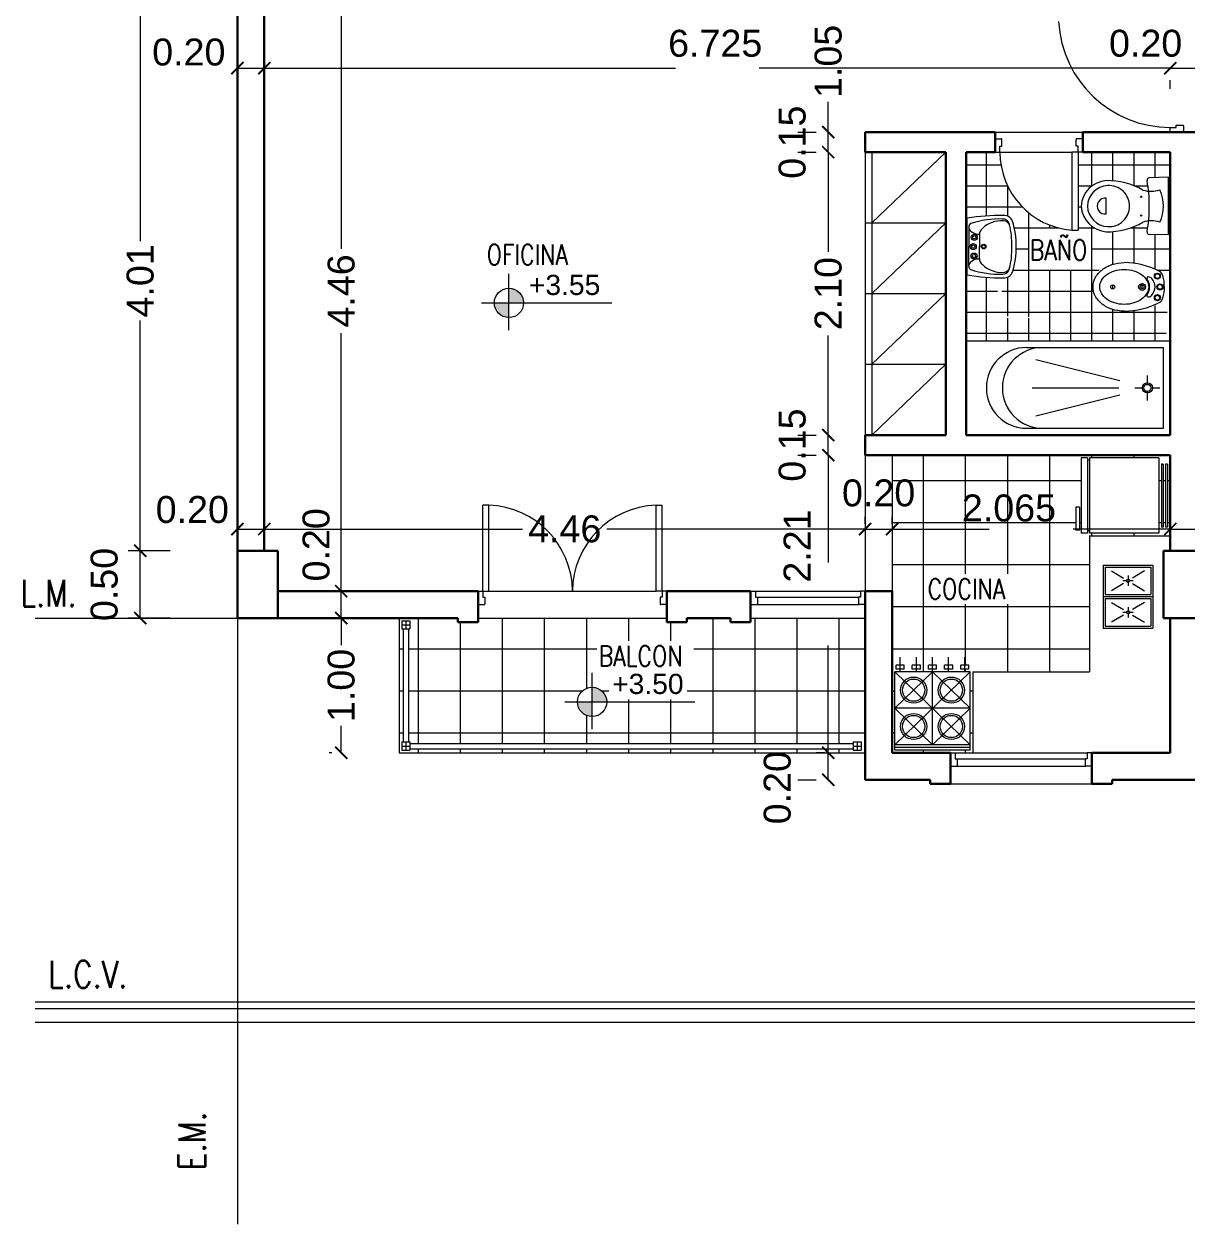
# Model space of a CAD drawing. Header units: millimetres. Extents: x 1578 to 2210, y 899 to 1032.
# Drawn here: x 1639.91 to 1648.54, y 983.07 to 991.98 of the extents above; entities that cross this region are included whole.
import ezdxf

# ---------------------------------------------------------------- set-up
doc = ezdxf.new("R2010")
doc.units = ezdxf.units.MM
doc.linetypes.add('DASHDOT2', pattern=[12.7, 6.35, -3.175, 0, -3.175])
for name, color, linetype, lineweight in [('CARPINTERIA', 7, 'Continuous', 18), ('COTAS', 7, 'Continuous', 15), ('EJES', 7, 'DASHDOT2', 13), ('ESTRUCTURA', 3, 'Continuous', 30), ('MUROS', 1, 'Continuous', 30), ('PISOS', 9, 'Continuous', 9), ('SANITARIOS', 7, 'Continuous', 20), ('TRAMAS', 7, 'Continuous', 15), ('UMBRALES', 7, 'Continuous', 18)]:
    doc.layers.add(name, color=color, linetype=linetype, lineweight=lineweight)
doc.styles.add('ROMANS', font='romans', dxfattribs={"height": 0.06})
doc.styles.add('STYLE1', font='ARIAL.TTF')

# ---------------------------------------------------------------- blocks, each defined once
blk = doc.blocks.new('_ARCHTICK')
at = {"color": 0, "linetype": 'ByBlock', "const_width": 0.15}
blk.add_lwpolyline([(-0.5, -0.5), (0.5, 0.5)], dxfattribs=at)

msp = doc.modelspace()

# ---------------------------------------------------------------- hatches: boundary and pattern name
at = {"layer": 'COTAS', "ltscale": 0.1}
h = msp.add_hatch(color=256, dxfattribs=at)
h.paths.add_polyline_path([(1643.5118, 989.9116), (1643.4031, 989.9116, 0.414214), (1643.5118, 989.8029)])
h.paths.add_polyline_path([(1643.5118, 990.0204), (1643.5118, 989.9116), (1643.6206, 989.9116, 0.414214)])
h = msp.add_hatch(color=256, dxfattribs=at)
h.paths.add_polyline_path([(1644.1291, 986.9481), (1644.0204, 986.9481, 0.414214), (1644.1291, 986.8393)])
h.paths.add_polyline_path([(1644.1291, 987.0568), (1644.1291, 986.9481), (1644.2379, 986.9481, 0.414214)])

# ---------------------------------------------------------------- linework, layer by layer
at = {"color": 0, "linetype": 'ByBlock', "const_width": 0.0135}
for points in [[(1641.5407, 991.7002), (1641.4507, 991.6102)], [(1641.6507, 991.6102), (1641.7407, 991.7002)], [(1641.7407, 991.7002), (1641.6507, 991.6102)], [(1648.3757, 991.6102), (1648.4657, 991.7002)], [(1648.4657, 991.7002), (1648.3757, 991.6102)], [(1645.927, 988.7355), (1645.837, 988.8255)], [(1641.5407, 988.2772), (1641.4507, 988.1872)], [(1641.6507, 988.1872), (1641.7407, 988.2772)], [(1646.4007, 988.2772), (1646.3107, 988.1872)], [(1648.3757, 988.1872), (1648.4657, 988.2772)], [(1648.4657, 988.2772), (1648.3757, 988.1872)], [(1642.3116, 987.7255), (1642.2216, 987.8155)], [(1642.2216, 987.6155), (1642.3116, 987.5255)], [(1645.927, 986.5255), (1645.837, 986.6155)], [(1645.837, 986.6155), (1645.927, 986.5255)], [(1645.837, 986.4155), (1645.927, 986.3255)]]:
    msp.add_lwpolyline(points, dxfattribs=at)
at = {"layer": 'CARPINTERIA'}
for p, q in [((1648.4207, 991.1805), (1648.4207, 991.2155)), ((1648.4207, 991.2155), (1648.4657, 991.2155)), ((1648.4207, 991.1805), (1648.5207, 991.1805)), ((1648.4657, 991.2155), (1648.4657, 991.2305)), ((1648.4657, 991.2305), (1648.5157, 991.2305)), ((1648.5207, 991.1805), (1648.5207, 991.2255)), ((1647.1211, 991.1305), (1647.1661, 991.1305)), ((1647.1211, 991.0305), (1647.1211, 991.1305)), ((1647.1711, 991.0755), (1647.1711, 991.1255)), ((1647.7211, 991.0755), (1647.7211, 991.1255)), ((1647.7711, 991.1305), (1647.7261, 991.1305)), ((1647.7711, 991.0305), (1647.7711, 991.1305)), ((1646.1557, 991.0305), (1646.1557, 988.9305)), ((1646.2057, 991.0305), (1646.2057, 988.9305)), ((1647.1211, 991.0305), (1647.1561, 991.0305)), ((1647.1561, 991.0305), (1647.1561, 991.0755)), ((1647.1561, 991.0755), (1647.1711, 991.0755)), ((1647.6911, 991.0305), (1647.6911, 990.4523)), ((1647.7361, 991.0305), (1647.6911, 991.0305)), ((1647.7361, 991.0755), (1647.7211, 991.0755)), ((1647.7361, 991.0305), (1647.7361, 991.0755)), ((1647.7361, 991.0305), (1647.7361, 990.4523)), ((1647.7711, 991.0305), (1647.7361, 991.0305)), ((1647.6911, 990.4523), (1647.7361, 990.4523)), ((1643.3182, 987.7705), (1643.3182, 988.4089)), ((1643.3632, 988.4089), (1643.3182, 988.4089)), ((1643.3632, 987.7705), (1643.3632, 988.4089)), ((1644.6032, 987.7705), (1644.6032, 988.4089)), ((1644.6032, 988.4089), (1644.6482, 988.4089)), ((1644.6482, 987.7705), (1644.6482, 988.4089)), ((1643.2832, 987.7705), (1643.3182, 987.7705)), ((1643.2832, 987.7705), (1643.2832, 987.6705)), ((1643.3182, 987.7705), (1643.3182, 987.7255)), ((1643.3182, 987.7705), (1643.3632, 987.7705)), ((1643.3182, 987.7255), (1643.3332, 987.7255)), ((1643.3332, 987.7255), (1643.3332, 987.6755)), ((1644.6482, 987.7705), (1644.6032, 987.7705)), ((1644.6332, 987.7255), (1644.6332, 987.6755)), ((1644.6482, 987.7255), (1644.6332, 987.7255)), ((1644.6832, 987.7705), (1644.6482, 987.7705)), ((1644.6482, 987.7705), (1644.6482, 987.7255)), ((1644.6832, 987.7705), (1644.6832, 987.6705)), ((1645.3057, 987.7705), (1645.3407, 987.7705)), ((1645.3057, 987.7705), (1645.3057, 987.6705)), ((1645.3407, 987.7705), (1645.3407, 987.7255)), ((1645.3407, 987.7705), (1646.1207, 987.7705)), ((1645.3407, 987.7255), (1645.3557, 987.7255)), ((1645.3557, 987.7255), (1645.3557, 987.6755)), ((1645.3557, 987.7255), (1646.1057, 987.7255)), ((1646.1057, 987.7255), (1646.1057, 987.6755)), ((1646.1207, 987.7255), (1646.1057, 987.7255)), ((1646.1557, 987.7705), (1646.1207, 987.7705)), ((1646.1207, 987.7705), (1646.1207, 987.7255)), ((1646.1557, 987.7705), (1646.1557, 987.6705)), ((1643.2832, 987.6705), (1643.3282, 987.6705)), ((1644.6832, 987.6705), (1644.6382, 987.6705)), ((1645.3057, 987.6705), (1645.3507, 987.6705)), ((1645.3507, 987.6705), (1646.1107, 987.6705)), ((1646.1557, 987.6705), (1646.1107, 987.6705)), ((1646.7882, 986.5705), (1646.7882, 986.4705)), ((1646.7882, 986.5705), (1646.8232, 986.5705)), ((1646.8232, 986.5705), (1647.8032, 986.5705)), ((1646.8232, 986.5705), (1646.8232, 986.5255)), ((1647.8032, 986.5705), (1647.8032, 986.5255)), ((1647.8382, 986.5705), (1647.8032, 986.5705)), ((1647.8382, 986.5705), (1647.8382, 986.4705)), ((1646.7882, 986.4705), (1646.8332, 986.4705)), ((1646.8232, 986.5255), (1646.8382, 986.5255)), ((1646.8332, 986.4705), (1647.7932, 986.4705)), ((1646.8382, 986.5255), (1647.7882, 986.5255)), ((1646.8382, 986.5255), (1646.8382, 986.4755)), ((1647.7882, 986.5255), (1647.7882, 986.4755)), ((1647.8032, 986.5255), (1647.7882, 986.5255)), ((1647.8382, 986.4705), (1647.7932, 986.4705))]:
    msp.add_line(p, q, dxfattribs=at)
at = {"layer": 'CARPINTERIA', "ltscale": 0.1}
for p, q in [((1646.2057, 990.5055), (1646.7557, 991.0305)), ((1646.1557, 990.5055), (1646.7557, 990.5055)), ((1646.2057, 989.9805), (1646.7557, 990.5055)), ((1646.1557, 989.9805), (1646.7557, 989.9805)), ((1646.2057, 989.4555), (1646.7557, 989.9805)), ((1646.1557, 989.4555), (1646.7557, 989.4555)), ((1646.2057, 988.9305), (1646.7557, 989.4555))]:
    msp.add_line(p, q, dxfattribs=at)
at = {"layer": 'CARPINTERIA'}
for centre, radius, start, end in [((1648.4207, 992.0455), 0.83, 183.10792, 270), ((1648.5157, 991.2255), 0.005, 0, 90), ((1647.1661, 991.1255), 0.005, 0, 90), ((1647.7261, 991.1255), 0.005, 90, 180), ((1647.7361, 991.0305), 0.58, 180, 265.55017), ((1643.3407, 987.7668), 0.6425, 0.33579, 87.99316), ((1644.6257, 987.7668), 0.6425, 92.00684, 179.66421), ((1643.3282, 987.6755), 0.005, 270, 0), ((1644.6382, 987.6755), 0.005, 180, 270), ((1645.3507, 987.6755), 0.005, 270, 0), ((1646.1107, 987.6755), 0.005, 180, 270), ((1646.8332, 986.4755), 0.005, 270, 0), ((1647.7932, 986.4755), 0.005, 180, 270)]:
    msp.add_arc(centre, radius, start, end, dxfattribs=at)
at = {"layer": 'COTAS', "ltscale": 0.05}
for p, q in [((1642.2666, 992.2305), (1642.2666, 990.3143)), ((1640.775, 992.0805), (1640.775, 990.37)), ((1641.4957, 991.6552), (1641.6957, 991.6552)), ((1641.6957, 991.6552), (1644.7479, 991.6552)), ((1648.4207, 991.6552), (1645.3685, 991.6552)), ((1648.4207, 991.6552), (1648.6207, 991.6552)), ((1641.4957, 991.5805), (1641.4957, 991.5652)), ((1641.6957, 991.5805), (1641.6957, 991.5652)), ((1641.6957, 991.5805), (1641.6957, 991.5652)), ((1648.4207, 991.5005), (1648.4207, 991.5652)), ((1648.4207, 991.5005), (1648.4207, 991.5652)), ((1645.882, 991.1805), (1645.882, 991.4044)), ((1645.6557, 991.1805), (1645.792, 991.1805)), ((1645.6557, 991.1805), (1645.792, 991.1805)), ((1645.882, 991.0305), (1645.882, 991.1805)), ((1645.6557, 991.0305), (1645.792, 991.0305)), ((1645.6557, 991.0305), (1645.792, 991.0305)), ((1645.882, 991.0305), (1645.882, 990.2917)), ((1640.775, 988.0705), (1640.775, 989.7811)), ((1642.2666, 987.7705), (1642.2666, 989.6868)), ((1645.882, 988.9305), (1645.882, 989.6694)), ((1645.6557, 988.9305), (1645.792, 988.9305)), ((1645.6557, 988.9305), (1645.792, 988.9305)), ((1645.882, 988.7805), (1645.882, 988.9305)), ((1645.6557, 988.7805), (1645.792, 988.7805)), ((1645.6557, 988.7805), (1645.792, 988.7805)), ((1645.882, 988.7805), (1645.882, 987.9829)), ((1641.4957, 988.5705), (1641.4957, 988.3222)), ((1641.6957, 988.5705), (1641.6957, 988.3222)), ((1641.6957, 988.5705), (1641.6957, 988.3222)), ((1646.1557, 988.2705), (1646.1557, 988.3222)), ((1646.1557, 988.2705), (1646.1557, 988.3222)), ((1646.3557, 988.2705), (1646.3557, 988.3222)), ((1646.3557, 988.2705), (1646.3557, 988.3222)), ((1641.4957, 988.2322), (1641.6957, 988.2322)), ((1641.6957, 988.2322), (1643.612, 988.2322)), ((1646.1557, 988.2322), (1644.2394, 988.2322)), ((1646.1557, 988.2322), (1646.3557, 988.2322)), ((1646.3557, 988.2322), (1647.0767, 988.2322)), ((1648.4207, 988.2322), (1647.6997, 988.2322)), ((1648.4207, 988.2805), (1648.4207, 988.1422)), ((1648.4207, 988.2805), (1648.4207, 988.1422)), ((1648.4207, 988.2322), (1648.6207, 988.2322)), ((1640.9957, 988.0705), (1640.685, 988.0705)), ((1640.9957, 988.0705), (1640.685, 988.0705)), ((1640.775, 987.5705), (1640.775, 988.0705)), ((1642.2666, 987.5705), (1642.2666, 987.7705)), ((1642.2957, 987.7705), (1642.3566, 987.7705)), ((1642.2957, 987.7705), (1642.3566, 987.7705)), ((1640.9957, 987.5705), (1640.685, 987.5705)), ((1642.1957, 987.5705), (1642.1766, 987.5705)), ((1642.1957, 987.5705), (1642.1766, 987.5705)), ((1642.2666, 987.5705), (1642.2666, 987.3705)), ((1645.882, 986.5705), (1645.882, 987.3682)), ((1642.2666, 986.5705), (1642.2666, 986.7705)), ((1642.1957, 986.5705), (1642.1766, 986.5705)), ((1645.8557, 986.5705), (1645.792, 986.5705)), ((1645.8557, 986.5705), (1645.792, 986.5705)), ((1645.882, 986.3705), (1645.882, 986.5705)), ((1645.6557, 986.3705), (1645.792, 986.3705))]:
    msp.add_line(p, q, dxfattribs=at)
at = {"layer": 'COTAS', "ltscale": 0.1}
for p, q in [((1643.5118, 989.7081), (1643.5118, 990.1275)), ((1643.3086, 989.9116), (1644.2748, 989.9116)), ((1644.1291, 986.7446), (1644.1291, 987.164)), ((1643.9259, 986.9481), (1644.8921, 986.9481))]:
    msp.add_line(p, q, dxfattribs=at)
for centre in [(1643.5118, 989.9116), (1644.1291, 986.9481)]:
    msp.add_circle(centre, 0.1087, dxfattribs=at)
at = {"layer": 'EJES'}
msp.add_line((1641.4957, 987.5705), (1641.4957, 983.0705), dxfattribs=at)
at = {"layer": 'ESTRUCTURA', "ltscale": 0.05}
for p, q in [((1641.4957, 988.0705), (1641.7957, 988.0705)), ((1641.4957, 987.5705), (1641.4957, 988.0705)), ((1641.7957, 988.0705), (1641.7957, 987.5705)), ((1648.3707, 988.0705), (1648.6707, 988.0705)), ((1648.3707, 987.5705), (1648.3707, 988.0705)), ((1641.7957, 987.5705), (1641.4957, 987.5705)), ((1648.6707, 987.5705), (1648.3707, 987.5705))]:
    msp.add_line(p, q, dxfattribs=at)
at = {"layer": 'MUROS'}
for p, q in [((1641.4957, 992.0805), (1641.4957, 988.0705)), ((1641.6957, 992.0805), (1641.6957, 988.0705)), ((1646.1557, 991.1805), (1647.1211, 991.1805)), ((1646.1557, 991.1805), (1646.1557, 991.0305)), ((1647.1211, 991.0305), (1647.1211, 991.1805)), ((1647.7711, 991.1805), (1650.8857, 991.1805)), ((1647.7711, 991.0305), (1647.7711, 991.1805)), ((1646.1557, 991.0305), (1646.7557, 991.0305)), ((1646.7557, 991.0305), (1646.7557, 988.9305)), ((1646.9057, 991.0305), (1646.9057, 988.9305)), ((1646.9057, 991.0305), (1647.1211, 991.0305)), ((1647.7711, 991.0305), (1648.4207, 991.0305)), ((1648.4207, 991.0305), (1648.4207, 988.9305)), ((1646.1557, 988.9305), (1646.1557, 988.7805)), ((1646.1557, 988.9305), (1646.7557, 988.9305)), ((1646.9057, 988.9305), (1648.4207, 988.9305)), ((1646.1557, 988.7805), (1648.4207, 988.7805)), ((1648.4207, 988.7805), (1648.4207, 988.0705)), ((1641.7957, 987.7705), (1643.2832, 987.7705)), ((1643.2832, 987.7705), (1643.2832, 987.5405)), ((1644.6832, 987.7705), (1644.6832, 987.5405)), ((1644.6832, 987.7705), (1645.3057, 987.7705)), ((1645.3057, 987.7705), (1645.3057, 987.5405)), ((1646.1557, 987.7705), (1646.1557, 986.3705)), ((1646.1557, 987.7705), (1646.3557, 987.7705)), ((1646.3557, 987.7705), (1646.3557, 986.5705)), ((1641.7957, 987.5705), (1643.1332, 987.5705)), ((1643.1332, 987.5705), (1643.1332, 987.5405)), ((1643.1332, 987.5405), (1643.2832, 987.5405)), ((1644.6832, 987.5405), (1644.8332, 987.5405)), ((1644.8332, 987.5705), (1644.8332, 987.5405)), ((1644.8332, 987.5705), (1645.1557, 987.5705)), ((1645.1557, 987.5705), (1645.1557, 987.5405)), ((1645.1557, 987.5405), (1645.3057, 987.5405)), ((1648.4207, 987.5705), (1648.4207, 986.5705)), ((1646.3557, 986.5705), (1646.7882, 986.5705)), ((1646.7882, 986.5705), (1646.7882, 986.3405)), ((1647.8382, 986.5705), (1648.4207, 986.5705)), ((1647.8382, 986.5705), (1647.8382, 986.3405)), ((1646.1557, 986.3705), (1646.6382, 986.3705)), ((1646.6382, 986.3705), (1646.6382, 986.3405)), ((1647.9882, 986.3705), (1649.0532, 986.3705)), ((1647.9882, 986.3705), (1647.9882, 986.3405)), ((1646.6382, 986.3405), (1646.7882, 986.3405)), ((1647.8382, 986.3405), (1647.9882, 986.3405))]:
    msp.add_line(p, q, dxfattribs=at)
at = {"layer": 'PISOS', "ltscale": 0.05}
for p, q in [((1647.0578, 990.5578), (1647.0578, 991.0305)), ((1647.839, 990.7802), (1647.839, 991.0305)), ((1647.9953, 990.8181), (1647.9953, 991.0305)), ((1648.1515, 990.7814), (1648.1515, 991.0305)), ((1648.3078, 990.8418), (1648.3078, 991.0305)), ((1646.9057, 990.9371), (1647.1637, 990.9371)), ((1647.7361, 990.9371), (1648.4207, 990.9371)), ((1646.9057, 990.7808), (1647.2126, 990.7808)), ((1647.214, 990.5559), (1647.214, 990.778)), ((1647.7361, 990.7808), (1647.8398, 990.7808)), ((1648.153, 990.7808), (1648.2555, 990.7808)), ((1648.4082, 990.7808), (1648.4207, 990.7808)), ((1646.9057, 990.6246), (1647.3219, 990.6246)), ((1647.3703, 989.8091), (1647.3703, 990.5805)), ((1647.7361, 990.6246), (1647.759, 990.6246)), ((1648.4081, 990.6246), (1648.4207, 990.6246)), ((1646.9057, 990.4683), (1646.913, 990.4683)), ((1647.2639, 990.4683), (1647.5936, 990.4683)), ((1647.5265, 990.4683), (1647.5265, 990.4897)), ((1647.7361, 990.4683), (1647.8571, 990.4683)), ((1647.839, 989.6305), (1647.839, 990.4806)), ((1648.124, 990.4683), (1648.2536, 990.4683)), ((1648.1515, 990.2067), (1648.1515, 990.4785)), ((1648.408, 990.4683), (1648.4207, 990.4683)), ((1647.9953, 990.1986), (1647.9953, 990.4415)), ((1648.3078, 990.1649), (1648.3078, 990.4193)), ((1646.9057, 990.3121), (1646.913, 990.3121)), ((1647.2766, 990.3121), (1647.3703, 990.3121)), ((1647.839, 990.3121), (1648.4207, 990.3121)), ((1647.9953, 990.1986), (1647.9953, 990.1986)), ((1646.9057, 990.1558), (1646.913, 990.1558)), ((1647.0578, 989.6305), (1647.0578, 990.1021)), ((1647.214, 989.8136), (1647.214, 990.104)), ((1647.255, 990.1558), (1647.8933, 990.1558)), ((1647.5265, 989.8003), (1647.5265, 990.1558)), ((1647.6828, 989.6305), (1647.6828, 990.1558)), ((1648.3216, 990.1558), (1648.4207, 990.1558)), ((1647.9953, 990.0157), (1647.9953, 990.0454)), ((1646.9057, 989.9996), (1647.137, 989.9996)), ((1647.1699, 989.9996), (1647.8452, 989.9996)), ((1646.9057, 989.8433), (1647.137, 989.8433)), ((1647.1324, 989.8433), (1648.3977, 989.8433)), ((1647.9953, 989.6305), (1647.9953, 989.8625)), ((1647.9953, 989.8625), (1647.9953, 989.8625)), ((1648.1515, 989.6305), (1648.1515, 989.8513)), ((1648.3078, 989.6305), (1648.3078, 989.8911)), ((1647.214, 989.6305), (1647.214, 989.7972)), ((1647.3703, 989.6305), (1647.3703, 989.7972)), ((1647.5265, 989.6305), (1647.5265, 989.7972)), ((1646.9057, 989.6871), (1648.3914, 989.6871)), ((1646.589, 987.1705), (1646.589, 988.7805)), ((1646.9015, 987.8986), (1646.9015, 988.7805)), ((1647.214, 987.8986), (1647.214, 988.7805)), ((1647.5265, 987.1705), (1647.5265, 988.7805)), ((1647.839, 988.7605), (1647.839, 988.7805)), ((1648.1515, 988.7605), (1648.1515, 988.7805)), ((1646.3557, 988.5933), (1647.7598, 988.5933)), ((1648.3351, 988.5933), (1648.3546, 988.5933)), ((1648.3692, 988.5933), (1648.3863, 988.5933)), ((1648.4009, 988.5933), (1648.4207, 988.5933)), ((1646.3557, 988.2808), (1647.7208, 988.2808)), ((1647.7476, 988.2808), (1647.7598, 988.2808)), ((1648.3351, 988.2808), (1648.3546, 988.2808)), ((1648.3692, 988.2808), (1648.3863, 988.2808)), ((1648.4009, 988.2808), (1648.4207, 988.2808)), ((1647.839, 988.1805), (1647.839, 988.2005)), ((1648.1515, 988.1805), (1648.1515, 988.2005)), ((1646.3557, 987.9683), (1647.8207, 987.9683)), ((1646.3557, 987.6558), (1647.8207, 987.6558)), ((1646.9015, 987.2205), (1646.9015, 987.6736)), ((1647.214, 987.1705), (1647.214, 987.6736)), ((1642.839, 986.6405), (1642.839, 987.5705)), ((1643.1515, 986.6405), (1643.1515, 987.5405)), ((1643.464, 986.6405), (1643.464, 987.5705)), ((1643.7765, 986.6405), (1643.7765, 987.5705)), ((1644.089, 987.0492), (1644.089, 987.5705)), ((1644.4015, 987.4016), (1644.4015, 987.5705)), ((1644.714, 987.4016), (1644.714, 987.5405)), ((1645.0265, 986.6405), (1645.0265, 987.5705)), ((1645.339, 986.6405), (1645.339, 987.5705)), ((1645.6515, 986.6405), (1645.6515, 987.5705)), ((1645.964, 986.6405), (1645.964, 987.5705)), ((1642.6957, 987.3433), (1642.7257, 987.3433)), ((1642.7657, 987.3433), (1644.1629, 987.3433)), ((1644.8836, 987.3433), (1646.1557, 987.3433)), ((1646.3557, 987.3433), (1647.8207, 987.3433)), ((1646.9015, 987.1705), (1646.9015, 987.1905)), ((1642.6957, 987.0308), (1642.7257, 987.0308)), ((1642.7657, 987.0308), (1644.0586, 987.0308)), ((1644.1997, 987.0308), (1644.2519, 987.0308)), ((1644.8355, 987.0308), (1646.1557, 987.0308)), ((1646.3557, 987.0308), (1646.3757, 987.0308)), ((1646.9357, 987.0308), (1646.9557, 987.0308)), ((1644.4015, 986.6405), (1644.4015, 986.9667)), ((1644.714, 986.6405), (1644.714, 986.9667)), ((1644.089, 986.6405), (1644.089, 986.847)), ((1642.6957, 986.7183), (1642.7257, 986.7183)), ((1642.7657, 986.7183), (1646.1557, 986.7183)), ((1646.3557, 986.7183), (1646.3757, 986.7183)), ((1646.9357, 986.7183), (1646.9557, 986.7183)), ((1642.839, 986.5705), (1642.839, 986.6005)), ((1643.1515, 986.5705), (1643.1515, 986.6005)), ((1643.464, 986.5705), (1643.464, 986.6005)), ((1643.7765, 986.5705), (1643.7765, 986.6005)), ((1644.089, 986.5705), (1644.089, 986.6005)), ((1644.4015, 986.5705), (1644.4015, 986.6005)), ((1644.714, 986.5705), (1644.714, 986.6005)), ((1645.0265, 986.5705), (1645.0265, 986.6005)), ((1645.339, 986.5705), (1645.339, 986.6005)), ((1645.6515, 986.5705), (1645.6515, 986.6005)), ((1645.964, 986.5705), (1645.964, 986.6005)), ((1646.589, 986.5705), (1646.589, 986.5905)), ((1646.9015, 986.5705), (1646.9015, 986.5905))]:
    msp.add_line(p, q, dxfattribs=at)
at = {"layer": 'SANITARIOS'}
for p, q in [((1648.4082, 990.8446), (1648.2651, 990.8405)), ((1648.408, 990.4165), (1648.4082, 990.8446)), ((1647.9461, 990.5723), (1647.9461, 990.6891)), ((1646.913, 990.1199), (1646.913, 990.5399)), ((1646.9254, 990.475), (1646.9254, 990.33)), ((1647.004, 990.4177), (1647.0042, 990.3299)), ((1648.408, 990.4165), (1648.2651, 990.4205)), ((1646.9254, 990.1849), (1646.9254, 990.3298)), ((1647.004, 990.2422), (1647.0042, 990.3299)), ((1648.2116, 990.013), (1648.2116, 990.0499)), ((1646.9057, 989.6305), (1648.4207, 989.6305)), ((1647.3557, 989.5805), (1648.3707, 989.5805)), ((1647.8061, 988.7605), (1647.7598, 988.7605)), ((1647.7598, 988.7605), (1647.7598, 988.2005)), ((1647.8061, 988.7605), (1647.8061, 988.2005)), ((1648.3351, 988.7605), (1647.8207, 988.7605)), ((1647.8207, 988.7605), (1647.8207, 988.2005)), ((1648.3351, 988.7605), (1648.3351, 988.2005)), ((1647.8207, 988.7435), (1647.8061, 988.7435)), ((1648.3692, 988.7137), (1648.3546, 988.7137)), ((1648.3546, 988.7137), (1648.3546, 988.2464)), ((1648.3692, 988.7137), (1648.3692, 988.2464)), ((1648.4009, 988.7137), (1648.3863, 988.7137)), ((1648.3863, 988.7137), (1648.3863, 988.2464)), ((1648.4009, 988.7137), (1648.4009, 988.2464)), ((1647.7476, 988.3939), (1647.7208, 988.3939)), ((1647.7208, 988.3939), (1647.7208, 988.223)), ((1647.7476, 988.3939), (1647.7476, 988.223)), ((1648.3692, 988.2464), (1648.3546, 988.2464)), ((1648.4009, 988.2464), (1648.3863, 988.2464)), ((1647.7476, 988.223), (1647.7208, 988.223)), ((1647.8061, 988.2005), (1647.7598, 988.2005)), ((1647.8207, 988.2176), (1647.8061, 988.2176)), ((1648.3351, 988.2005), (1647.8207, 988.2005)), ((1647.8207, 988.1805), (1648.4207, 988.1805)), ((1647.8207, 988.1805), (1647.8207, 987.1705)), ((1647.9231, 987.9649), (1647.9231, 987.4962)), ((1648.2912, 987.9649), (1648.2912, 987.4962)), ((1642.7157, 987.5505), (1642.7757, 987.5505)), ((1642.7157, 987.5505), (1642.7157, 987.4905)), ((1642.7157, 987.5205), (1642.7757, 987.5205)), ((1642.7457, 987.5505), (1642.7457, 987.4905)), ((1642.7757, 987.5505), (1642.7757, 987.4905)), ((1642.7157, 987.4905), (1642.7757, 987.4905)), ((1642.7257, 987.4905), (1642.7257, 986.6505)), ((1642.7657, 987.4905), (1642.7657, 986.6505)), ((1646.9357, 987.1705), (1646.3757, 987.1705)), ((1646.3757, 986.5905), (1646.3757, 987.1705)), ((1646.4457, 987.2205), (1646.3857, 987.2205)), ((1646.3857, 987.1905), (1646.3857, 987.2205)), ((1646.4457, 987.1905), (1646.3857, 987.1905)), ((1646.4457, 987.1905), (1646.4457, 987.2205)), ((1646.5657, 987.2205), (1646.5057, 987.2205)), ((1646.5057, 987.1905), (1646.5057, 987.2205)), ((1646.5657, 987.1905), (1646.5057, 987.1905)), ((1646.5657, 987.1905), (1646.5657, 987.2205)), ((1646.6257, 987.1905), (1646.6257, 987.2205)), ((1646.6857, 987.2205), (1646.6257, 987.2205)), ((1646.6857, 987.1905), (1646.6257, 987.1905)), ((1646.6857, 987.1905), (1646.6857, 987.2205)), ((1646.7457, 987.1905), (1646.7457, 987.2205)), ((1646.8057, 987.2205), (1646.7457, 987.2205)), ((1646.8057, 987.1905), (1646.7457, 987.1905)), ((1646.8057, 987.1905), (1646.8057, 987.2205)), ((1646.9257, 987.2205), (1646.8657, 987.2205)), ((1646.8657, 987.1905), (1646.8657, 987.2205)), ((1646.9257, 987.1905), (1646.8657, 987.1905)), ((1646.9257, 987.1905), (1646.9257, 987.2205)), ((1646.9357, 986.5905), (1646.9357, 987.1705)), ((1646.9557, 987.1705), (1646.9557, 986.5705)), ((1646.9557, 987.1705), (1647.8207, 987.1705)), ((1642.7157, 986.6505), (1642.7157, 986.5905)), ((1642.7157, 986.6505), (1642.7757, 986.6505)), ((1642.7457, 986.6505), (1642.7457, 986.5905)), ((1642.7757, 986.6505), (1642.7757, 986.5905)), ((1642.7757, 986.6405), (1646.0657, 986.6405)), ((1646.0657, 986.6505), (1646.0657, 986.5905)), ((1646.0657, 986.6505), (1646.1257, 986.6505)), ((1646.0957, 986.6505), (1646.0957, 986.5905)), ((1646.1257, 986.6505), (1646.1257, 986.5905)), ((1646.9357, 986.6305), (1646.3757, 986.6305)), ((1642.7157, 986.6205), (1642.7757, 986.6205)), ((1642.7157, 986.5905), (1642.7757, 986.5905)), ((1642.7757, 986.6005), (1646.0657, 986.6005)), ((1646.0657, 986.6205), (1646.1257, 986.6205)), ((1646.0657, 986.5905), (1646.1257, 986.5905)), ((1646.9357, 986.6105), (1646.3757, 986.6105)), ((1646.9357, 986.5905), (1646.3757, 986.5905))]:
    msp.add_line(p, q, dxfattribs=at)
at = {"layer": 'SANITARIOS', "ltscale": 0.1}
for p, q in [((1648.3707, 988.9805), (1648.3707, 989.5805)), ((1647.3557, 988.9805), (1648.3707, 988.9805)), ((1647.9231, 987.9649), (1648.2912, 987.9649)), ((1647.9231, 987.4962), (1648.2912, 987.4962))]:
    msp.add_line(p, q, dxfattribs=at)
at = {"layer": 'SANITARIOS'}
msp.add_lwpolyline([(1648.0786, 989.8505, -0.078096), (1647.9877, 989.8648, -0.087581), (1647.915, 989.9033, -0.105483), (1647.8639, 989.9641, -0.122922), (1647.8473, 990.0305, -0.122922), (1647.8639, 990.097, -0.105483), (1647.915, 990.1578, -0.087581), (1647.9877, 990.1963, -0.078096), (1648.0786, 990.2105, -0.078096)], format="xyb", dxfattribs=at)
msp.add_lwpolyline([(1648.0786, 989.9005, -0.072126), (1648.0067, 989.911, -0.083404), (1647.9501, 989.9386, -0.106649), (1647.9096, 989.9832, -0.131998), (1647.8969, 990.0305, -0.131998), (1647.9096, 990.0779, -0.106649), (1647.9501, 990.1225, -0.083404), (1648.0067, 990.1501, -0.072126), (1648.0786, 990.1605, -0.072126), (1648.1506, 990.1501, -0.083404), (1648.2072, 990.1225, -0.106649), (1648.2477, 990.0779, -0.131998), (1648.2604, 990.0305, -0.131998), (1648.2477, 989.9832, -0.106649), (1648.2072, 989.9386, -0.083404), (1648.1506, 989.911, -0.072126)], format="xyb", close=True, dxfattribs=at)
for centre, radius in [((1648.2047, 990.7005), 0.005), ((1648.2047, 990.5605), 0.005), ((1646.9654, 990.3995), 0.0225), ((1646.9654, 990.3995), 0.0125), ((1646.9579, 990.3299), 0.0225), ((1646.9641, 990.2595), 0.0225), ((1646.9579, 990.3299), 0.0125), ((1647.0356, 990.3299), 0.0175), ((1647.0356, 990.3299), 0.0125), ((1646.9641, 990.2595), 0.0125), ((1648.3252, 990.1105), 0.0225), ((1648.3252, 990.1105), 0.0175), ((1647.9934, 990.0305), 0.015), ((1648.2116, 990.0305), 0.0255), ((1648.2116, 990.0305), 0.015), ((1648.3436, 990.0305), 0.0225), ((1648.3436, 990.0305), 0.0175), ((1648.3252, 989.9505), 0.0225), ((1648.3252, 989.9505), 0.0175)]:
    msp.add_circle(centre, radius, dxfattribs=at)
at = {"layer": 'SANITARIOS', "ltscale": 0.1}
for centre in [(1646.5157, 987.0355), (1646.7957, 987.0355), (1646.5157, 986.7655), (1646.7957, 986.7655)]:
    msp.add_circle(centre, 0.0972, dxfattribs=at)
at = {"layer": 'SANITARIOS'}
for centre, radius, start, end in [((1647.9602, 990.6186), 0.202, 94.01349, 176.61611), ((1647.9482, 990.267), 0.5531, 60.81612, 90.22166), ((1648.2647, 990.8241), 0.0165, 88.62538, 192.32936), ((1647.3952, 990.6507), 0.8701, 358.67115, 11.25532), ((1647.9626, 990.6263), 0.1568, 92.91321, 178.43666), ((1647.9656, 990.6303), 0.153, 359.97831, 94.10929), ((1648.2792, 990.9428), 0.2024, 252.38573, 288.18027), ((1648.098, 990.6305), 0.2722, 333.84498, 26.15502), ((1647.9372, 990.6307), 0.0591, 81.32842, 278.67158), ((1647.1686, 989.0662), 1.4957, 89.45857, 99.83842), ((1647.1855, 990.4913), 0.0706, 22.98346, 92.30315), ((1647.963, 990.6437), 0.2048, 183.67653, 265.26783), ((1647.9626, 990.6348), 0.1568, 181.56334, 267.08679), ((1647.9656, 990.6308), 0.153, 265.89124, 359.80549), ((1647.3952, 990.6104), 0.8701, 348.74468, 1.32885), ((1646.9568, 990.4752), 0.0314, 124.16599, 180.3652), ((1646.9985, 990.5084), 0.0864, 212.27557, 273.84276), ((1647.1526, 989.8477), 0.6874, 88.05042, 108.08435), ((1647.0668, 990.4163), 0.0628, 130.25904, 178.74267), ((1647.17, 990.3127), 0.2088, 86.67888, 133.48714), ((1647.1789, 990.4864), 0.0484, 9.06367, 93.43828), ((1647.1828, 990.4739), 0.0473, 8.83082, 90.87609), ((1646.5882, 990.3385), 0.6571, 359.26568, 13.69523), ((1646.7054, 990.3484), 0.5712, 358.15537, 17.36129), ((1647.9494, 990.9825), 0.543, 269.64464, 299.63383), ((1648.2801, 990.3242), 0.1965, 71.54677, 108.45323), ((1648.2647, 990.437), 0.0165, 167.67064, 271.37462), ((1646.5882, 990.3214), 0.6571, 346.30477, 0.73432), ((1646.7054, 990.3114), 0.5712, 342.63871, 1.84463), ((1646.9985, 990.1515), 0.0864, 86.15724, 147.72443), ((1647.0668, 990.2435), 0.0628, 181.25733, 229.74096), ((1647.17, 990.3472), 0.2088, 226.51286, 273.32112), ((1648.0789, 989.6449), 0.5656, 62.66885, 90.08002), ((1647.1686, 991.5937), 1.4957, 260.16158, 270.54143), ((1646.9568, 990.1847), 0.0314, 179.6348, 235.83401), ((1647.1526, 990.8122), 0.6874, 251.91565, 271.94958), ((1647.1789, 990.1735), 0.0484, 266.56172, 350.93633), ((1647.1828, 990.1859), 0.0473, 269.12391, 351.16918), ((1647.1855, 990.1686), 0.0706, 267.69685, 337.01654), ((1648.2575, 990.0947), 0.0105, 80.84097, 204.56531), ((1648.2556, 990.0703), 0.035, 38.21227, 84.15843), ((1648.3054, 990.0928), 0.0638, 19.42557, 58.7207), ((1648.0796, 990.0337), 0.2971, 359.0819, 15.69021), ((1648.1659, 990.0312), 0.1012, 359.61237, 35.79136), ((1648.1659, 990.0299), 0.1012, 324.20864, 0.38763), ((1648.2077, 990.0265), 0.0999, 2.34615, 40.96348), ((1648.2077, 990.0346), 0.0999, 319.03652, 357.65385), ((1648.0801, 990.0274), 0.2971, 344.30979, 0.9181), ((1648.2575, 989.9663), 0.0105, 155.43469, 279.15903), ((1648.2556, 989.9908), 0.035, 275.84157, 321.78773), ((1648.306, 989.9682), 0.0638, 301.2793, 340.57443), ((1648.0794, 990.4162), 0.5656, 269.91998, 297.33115)]:
    msp.add_arc(centre, radius, start, end, dxfattribs=at)
at = {"layer": 'SANITARIOS', "ltscale": 0.1}
msp.add_arc((1647.3557, 989.2805), 0.3, 90, 270, dxfattribs=at)
at = {"layer": 'TRAMAS', "ltscale": 0.1}
for p, q in [((1647.1211, 991.1805), (1647.7711, 991.1805)), ((1647.1561, 991.0305), (1647.6911, 991.0305)), ((1648.0462, 989.3319), (1647.4216, 989.4887)), ((1648.2507, 989.3068), (1648.2507, 989.3731)), ((1647.4216, 989.0724), (1648.0462, 989.2292)), ((1648.2507, 989.188), (1648.2507, 989.2543)), ((1646.1557, 988.7805), (1646.1557, 987.7705)), ((1646.3557, 988.7805), (1646.3557, 987.7705)), ((1647.9851, 987.9215), (1648.0741, 987.8677)), ((1648.1072, 987.8863), (1648.1072, 987.8564)), ((1648.2292, 987.9215), (1648.1402, 987.8677)), ((1648.0741, 987.8277), (1647.9851, 987.7739)), ((1648.0985, 987.8477), (1648.0686, 987.8477)), ((1648.1072, 987.839), (1648.1072, 987.8091)), ((1648.1457, 987.8477), (1648.1159, 987.8477)), ((1648.1402, 987.8277), (1648.2292, 987.7739)), ((1643.3632, 987.7705), (1644.6032, 987.7705)), ((1647.9851, 987.6872), (1648.0741, 987.6333)), ((1648.0985, 987.6134), (1648.0686, 987.6134)), ((1648.1072, 987.652), (1648.1072, 987.6221)), ((1648.1072, 987.6047), (1648.1072, 987.5748)), ((1648.1457, 987.6134), (1648.1159, 987.6134)), ((1648.2292, 987.6872), (1648.1402, 987.6333)), ((1648.0741, 987.5934), (1647.9851, 987.5396)), ((1648.1402, 987.5934), (1648.2292, 987.5396))]:
    msp.add_line(p, q, dxfattribs=at)
at = {"layer": 'TRAMAS'}
for p, q in [((1647.3958, 989.2805), (1648.0398, 989.2805)), ((1648.1581, 989.2805), (1648.2245, 989.2805)), ((1648.2769, 989.2805), (1648.3433, 989.2805)), ((1647.9381, 987.9499), (1647.9381, 987.7455)), ((1647.9381, 987.9499), (1648.2762, 987.9499)), ((1648.2762, 987.9499), (1648.2762, 987.7455)), ((1647.9231, 987.7305), (1648.2912, 987.7305)), ((1647.9381, 987.7455), (1648.2762, 987.7455)), ((1647.9381, 987.7155), (1648.2762, 987.7155)), ((1647.9381, 987.7155), (1647.9381, 987.5112)), ((1648.2762, 987.7155), (1648.2762, 987.5112)), ((1647.9381, 987.5112), (1648.2762, 987.5112)), ((1646.4157, 987.1705), (1646.4157, 987.2805)), ((1646.5357, 987.1705), (1646.5357, 987.2805)), ((1646.6557, 986.6305), (1646.6557, 987.2805)), ((1646.7757, 987.1705), (1646.7757, 987.2805)), ((1646.8957, 987.1705), (1646.8957, 987.2805)), ((1646.9357, 986.6305), (1646.3757, 987.1705)), ((1646.9357, 987.1705), (1646.3757, 986.6305)), ((1646.3757, 986.9005), (1646.6557, 987.1705)), ((1646.6557, 987.1705), (1646.9357, 986.9005)), ((1646.9357, 986.9005), (1646.3757, 986.9005)), ((1646.6557, 986.6305), (1646.3757, 986.9005)), ((1646.9357, 986.9005), (1646.6557, 986.6305)), ((1639.9957, 984.7205), (1647.4171, 984.7205)), ((1639.9957, 984.6705), (1647.4388, 984.6705)), ((1647.4171, 984.7205), (1652.7157, 984.7205)), ((1647.4388, 984.6705), (1652.7157, 984.6705))]:
    msp.add_line(p, q, dxfattribs=at)
at = {"layer": 'TRAMAS', "ltscale": 0.1}
for centre, radius in [((1648.2507, 989.2805), 0.0378), ((1648.2507, 989.2805), 0.0262), ((1648.1072, 987.8477), 0.012), ((1648.1072, 987.8477), 0.0087), ((1648.1072, 987.6134), 0.012), ((1648.1072, 987.6134), 0.0087)]:
    msp.add_circle(centre, radius, dxfattribs=at)
at = {"layer": 'TRAMAS'}
for centre in [(1646.5157, 987.0355), (1646.7957, 987.0355), (1646.5157, 986.7655), (1646.7957, 986.7655)]:
    msp.add_circle(centre, 0.0825, dxfattribs=at)
at = {"layer": 'TRAMAS', "ltscale": 0.1}
msp.add_arc((1647.4742, 989.2805), 0.3, 90, 270, dxfattribs=at)
at = {"layer": 'UMBRALES'}
for p, q in [((1639.9957, 987.5705), (1641.4957, 987.5705)), ((1642.6957, 987.5705), (1642.6957, 986.5705)), ((1643.2832, 987.5705), (1644.6832, 987.5705)), ((1645.3057, 987.5705), (1646.1557, 987.5705)), ((1642.6957, 986.5705), (1646.1557, 986.5705)), ((1639.9957, 984.5705), (1647.4909, 984.5705)), ((1647.4909, 984.5705), (1652.7157, 984.5705))]:
    msp.add_line(p, q, dxfattribs=at)
at = {"layer": 'UMBRALES', "ltscale": 0.1}
msp.add_line((1646.7882, 986.3405), (1647.8382, 986.3405), dxfattribs=at)

# ---------------------------------------------------------------- block references
at = {"layer": 'COTAS', "ltscale": 0.05, "yscale": 0.09, "zscale": 0.09}
for p, xscale, rotation in [((1645.882, 991.1805), 0.09, 270), ((1645.882, 991.1805), 0.09, 90), ((1645.882, 991.0305), 0.09, 270), ((1645.882, 991.0305), 0.09, 90), ((1645.882, 988.9305), 0.09, 270), ((1645.882, 988.9305), 0.09, 90), ((1645.882, 988.7805), 0.09, 270), ((1641.6957, 988.2322), 0.08999999999999986, 180), ((1646.1557, 988.2322), 0.08999999999999986, 180), ((1640.775, 988.0705), 0.09, 270), ((1640.775, 988.0705), 0.09, 90), ((1642.2666, 987.7705), 0.09, 270), ((1640.775, 987.5705), 0.09, 270), ((1642.2666, 987.5705), 0.09, 90), ((1642.2666, 986.5705), 0.09, 270)]:
    msp.add_blockref('_ARCHTICK', p, dxfattribs=dict(at, xscale=xscale, rotation=rotation))
at = {"layer": 'COTAS', "ltscale": 0.05, "xscale": 0.08999999999999986, "yscale": 0.09, "zscale": 0.09}
for p in [(1646.1557, 988.2322), (1646.3557, 988.2322)]:
    msp.add_blockref('_ARCHTICK', p, dxfattribs=at)

# ---------------------------------------------------------------- texts
at = {"layer": 'COTAS', "style": 'STYLE1'}
for s, height, p in [('6.725', 0.2, (1644.6932, 991.7401)), ('0.20', 0.2, (1647.966, 991.7405)), ('0.20', 0.2, (1640.8634, 991.675)), ('+3.55', 0.15, (1643.6597, 989.9704)), ('0.20', 0.2, (1640.8892, 988.2773)), ('2.065', 0.2, (1646.8739, 988.2887)), ('+3.50', 0.15, (1644.2778, 987.0069))]:
    msp.add_text(s, height=height, dxfattribs=at).set_placement(p)
at = {"layer": 'COTAS', "style": 'ROMANS', "width": 0.8}
for s, height, p in [('BAÑO', 0.15, (1647.3776, 990.2295)), ('OFICINA', 0.15, (1643.3471, 990.1952)), ('L.M.', 0.2, (1639.8844, 987.6558)), ('COCINA', 0.15, (1646.6191, 987.7111)), ('BALCON', 0.15, (1644.1775, 987.2141)), ('L.C.V.', 0.2, (1640.091, 984.8257))]:
    msp.add_text(s, height=height, dxfattribs=at).set_placement(p)
at = {"layer": 'COTAS', "style": 'STYLE1'}
for s, p in [('0.20', (1642.1794, 987.8431)), ('2.21', (1645.7503, 987.8341)), ('0.20', (1645.6027, 986.0391))]:
    msp.add_text(s, height=0.2, rotation=90, dxfattribs=at).set_placement(p)
at = {"layer": 'COTAS', "style": 'ROMANS', "width": 0.8}
msp.add_text('E.M.', height=0.2, rotation=90, dxfattribs=at).set_placement((1641.2588, 983.471))
at = {"layer": 'COTAS', "ltscale": 0.05, "char_height": 0.2, "attachment_point": 5, "rotation": 90, "style": 'STYLE1'}
for s, insert in [('\\A1;1.05', (1645.882, 991.7055)), ('\\A1;0.15', (1645.6149, 991.1055)), ('\\A1;4.01', (1640.775, 990.0755)), ('\\A1;4.46', (1642.2666, 990.0005)), ('\\A1;2.10', (1645.882, 989.9805)), ('\\A1;0.15', (1645.6149, 988.8555)), ('\\A1;0.50', (1640.5079, 987.8205)), ('\\A1;1.00', (1642.2666, 987.0705))]:
    msp.add_mtext(s, dxfattribs=dict(at, insert=insert))
at = {"layer": 'COTAS', "ltscale": 0.05, "char_height": 0.2, "attachment_point": 5, "style": 'STYLE1'}
for s, insert in [('\\A1;0.20', (1646.2557, 988.4993)), ('\\A1;4.46', (1643.9257, 988.2322))]:
    msp.add_mtext(s, dxfattribs=dict(at, insert=insert))

doc.saveas('drawing.dxf')
